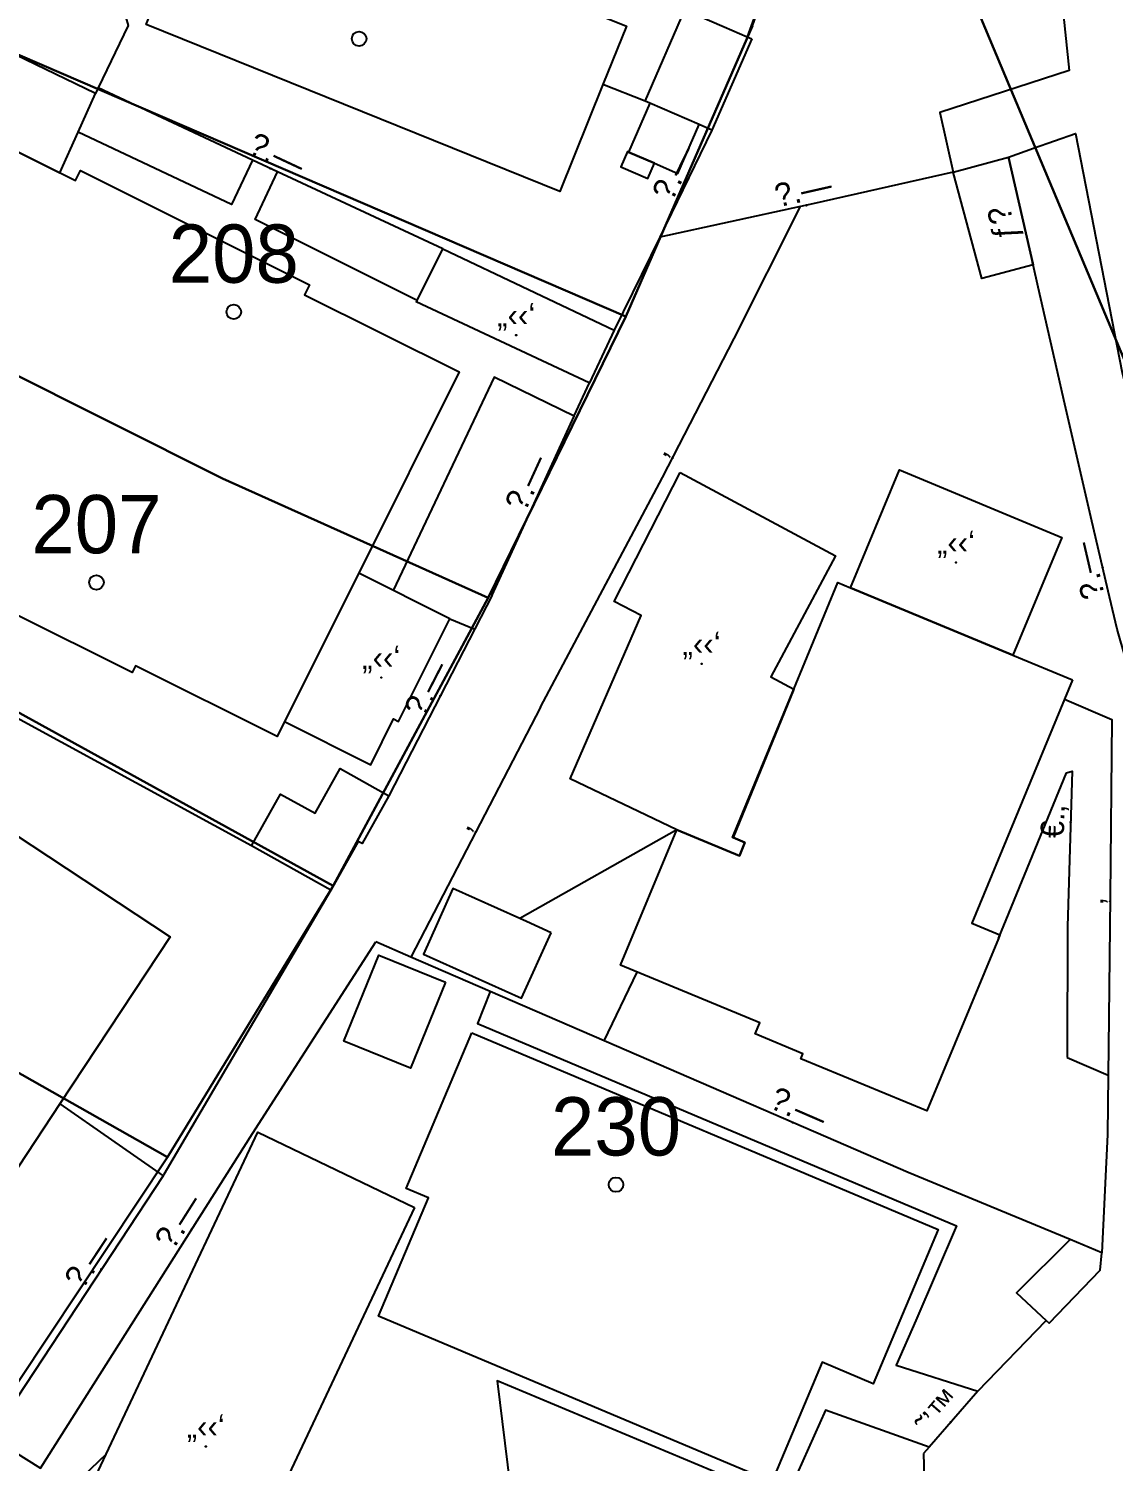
# Model space of a CAD drawing. Header units: metres. Extents: x 218299 to 220222, y 572714 to 574340.
# Drawn here: x 219049.91 to 219087.12, y 573482.52 to 573531.7 of the extents above; entities that cross this region are included whole.
import ezdxf
from ezdxf.enums import TextEntityAlignment as Align

# ---------------------------------------------------------------- set-up
doc = ezdxf.new("R2010")
doc.units = ezdxf.units.M
doc.header["$MEASUREMENT"] = 0
for name, color, linetype in [('1602', 44, 'Continuous'), ('1603', 44, 'Continuous'), ('A_POINTS', 2, 'Continuous'), ('M2200', 253, 'Continuous'), ('M2207', 253, 'Continuous'), ('M2220', 253, 'Continuous'), ('M2407', 253, 'Continuous'), ('M2408', 253, 'Continuous'), ('M2412', 253, 'Continuous'), ('M2601', 253, 'Continuous'), ('M2602', 253, 'Continuous'), ('M2605', 253, 'Continuous'), ('M2612', 253, 'Continuous')]:
    doc.layers.add(name, color=color, linetype=linetype)
doc.styles.add('HEBTXT', font='HEBTXT')
doc.styles.add('MAVAT_HEBTXT', font='HEBTXT')

# ---------------------------------------------------------------- blocks, each defined once
blk = doc.blocks.new('1603')
at = {"layer": 'A_POINTS'}
blk.add_circle((0, 0), 0.25, dxfattribs=at)
at = {"color": 0, "style": 'HEBTXT'}
blk.add_attdef('PARCEL_NUM', text='', height=2, dxfattribs=at).set_placement((0, 1), align=Align.CENTER)
at = {"color": 0, "style": 'HEBTXT', "flags": 1}
blk.add_attdef('LOT_NUM', text='', height=2, dxfattribs=at).set_placement((0, -2.5), align=Align.CENTER)
blk = doc.blocks.new('M2601')
blk.add_circle((0, 0), 0.025)
at = {"style": 'MAVAT_HEBTXT'}
blk.add_attdef('NAME', text='', height=0.8, dxfattribs=at).set_placement((0, 1.592), align=Align.MIDDLE)
blk = doc.blocks.new('M2602')
blk.add_circle((0, 0), 0.025)
at = {"style": 'MAVAT_HEBTXT'}
blk.add_attdef('NAME', text='', height=0.8, dxfattribs=at).set_placement((0, 1.592), align=Align.MIDDLE)
blk = doc.blocks.new('M2605')
blk.add_circle((0, 0), 0.025)
at = {"style": 'MAVAT_HEBTXT'}
blk.add_attdef('NAME', text='', height=0.8, dxfattribs=at).set_placement((0, 1.592), align=Align.MIDDLE)
blk = doc.blocks.new('M2612')
blk.add_circle((0, 0), 0.025)
at = {"style": 'MAVAT_HEBTXT'}
blk.add_attdef('NAME', text='', height=0.8, dxfattribs=at).set_placement((0, 1.592), align=Align.MIDDLE)
blk = doc.blocks.new('M2207')
blk.add_circle((0, 0), 0.025)
at = {"style": 'MAVAT_HEBTXT'}
blk.add_attdef('NAME', text='', height=0.8, dxfattribs=at).set_placement((0, 1.592), align=Align.MIDDLE)
blk = doc.blocks.new('M2412')
blk.add_circle((0, 0), 0.025)
at = {"style": 'MAVAT_HEBTXT'}
blk.add_attdef('NAME', text='', height=0.8, dxfattribs=at).set_placement((0, 1.592), align=Align.MIDDLE)
blk = doc.blocks.new('111')
at = {"layer": 'M2200'}
for points in [[(219059.417, 573545.628, 578.385), (219059.417, 573545.628, 578.385), (219067.709, 573542.28, 581.985), (219068.021, 573543.053, 581.985), (219074.343, 573540.501, 579.105), (219071.434, 573533.293, 579.105), (219065.789, 573535.572, 581.505), (219065.566, 573535.021, 578.625), (219068.389, 573533.882, 578.625), (219068.389, 573533.882, 578.625), (219068.448, 573533.858, 578.625), (219068.005, 573532.761, 578.625), (219070.422, 573531.785, 578.625), (219069.614, 573529.783, 578.625), (219068.13, 573526.106, 578.625), (219053.941, 573531.833, 578.025), (219054.732, 573533.791, 578.025), (219054.313, 573533.961, 578.025), (219055.294, 573536.391, 578.025), (219055.633, 573536.255, 578.025), (219056.569, 573538.571, 578.114), (219057.292, 573540.365, 578.182), (219059.114, 573544.878, 578.356)], [(219085.715, 573509.344, 574.185), (219085.442, 573508.681, 574.185), (219082.272, 573500.993, 574.185), (219083.231, 573500.595, 573.945), (219083.179, 573500.471, 573.959), (219080.72, 573494.548, 574.665), (219076.398, 573496.342, 574.905), (219076.47, 573496.515, 574.905), (219074.837, 573497.193, 574.065), (219074.993, 573497.568, 574.185), (219070.213, 573499.552, 574.185), (219072.143, 573504.201, 574.185), (219072.143, 573504.201, 574.185), (219074.294, 573503.308, 574.185), (219074.294, 573503.308, 574.185), (219074.482, 573503.761, 574.185), (219074.482, 573503.761, 574.185), (219074.075, 573503.93, 574.185), (219074.061, 573503.935, 574.185), (219076.162, 573509.028, 574.185), (219077.67, 573512.684, 574.185), (219078.101, 573512.507, 574.185), (219083.672, 573510.193, 574.185), (219083.672, 573510.193, 574.185)], [(219065.114, 573497.229, 573.72), (219081.116, 573490.484, 573.72), (219078.881, 573485.184, 573.72), (219077.13, 573485.922, 573.72), (219075.401, 573481.819, 573.72), (219073.75, 573482.515, 573.72), (219061.912, 573487.505, 573.72), (219063.625, 573491.568, 573.72), (219062.863, 573491.89, 573.72), (219065.114, 573497.229, 573.72)]]:
    blk.add_polyline3d(points, close=True, dxfattribs=at)
for points in [[(219047.87, 573528.299, 577.32), (219051.519, 573526.478, 577.32), (219051.691, 573526.823, 577.32), (219059.546, 573522.903, 577.8), (219059.376, 573522.564, 577.8), (219064.685, 573519.914, 578.04), (219061.234, 573513.001, 577.907), (219058.693, 573507.91, 577.809), (219058.437, 573507.397, 577.8), (219053.575, 573509.823, 578.04), (219053.46, 573509.592, 577.8), (219045.22, 573513.704, 577.32)], [(219042.269, 573508.777, 576.12), (219054.77, 573500.524, 576.84), (219050.988, 573494.796, 578.243), (219047.01, 573488.77, 579.72)]]:
    blk.add_polyline3d(points, dxfattribs=at)
at = {"layer": 'M2207'}
for points in [[(219052.209, 573529.47, 577.305), (219052.209, 573529.47, 577.305), (219047.724, 573531.63, 577.305), (219047.724, 573531.63, 577.305), (219049.123, 573534.537, 577.305), (219049.123, 573534.537, 577.305), (219053.092, 573532.626, 577.305), (219053.326, 573531.802, 577.305), (219052.3, 573529.66, 577.305), (219052.209, 573529.47, 577.305)], [(219074.716, 573531.348, 578.265), (219073.351, 573528.212, 578.145), (219073.351, 573528.212, 578.145), (219072.917, 573528.401, 578.122), (219071.224, 573529.138, 578.033), (219071.058, 573529.21, 578.025), (219071.058, 573529.21, 578.025), (219072.422, 573532.346, 578.145), (219072.422, 573532.346, 578.145), (219073.774, 573531.758, 578.215), (219074.565, 573531.414, 578.257), (219074.716, 573531.348, 578.265)], [(219052.209, 573529.47, 577.155), (219047.724, 573531.63, 577.155), (219046.383, 573528.593, 576.795), (219046.383, 573528.593, 576.795), (219047.7, 573527.958, 576.795), (219047.87, 573528.299, 576.795), (219050.983, 573526.745, 576.975), (219051.614, 573528.147, 577.068)], [(219072.917, 573528.401, 577.665), (219071.224, 573529.138, 577.665), (219070.493, 573527.458, 577.545), (219070.493, 573527.458, 577.545), (219071.377, 573527.074, 577.545), (219072.186, 573526.721, 577.545), (219072.917, 573528.401, 577.665)], [(219071.377, 573527.074, 576.465), (219070.493, 573527.458, 576.465), (219070.453, 573527.476, 576.465), (219070.224, 573526.95, 576.465), (219071.148, 573526.548, 576.465), (219071.377, 573527.074, 576.465)], [(219064.117, 573524.133, 577.065), (219064.117, 573524.133, 577.065), (219070.002, 573521.347, 577.185), (219070.002, 573521.347, 577.185), (219069.147, 573519.54, 577.185), (219069.147, 573519.54, 577.185), (219069.145, 573519.537, 577.185), (219063.211, 573522.317, 577.065), (219063.235, 573522.364, 577.065)], [(219072.265, 573516.462, 573.945), (219077.595, 573513.607, 573.705), (219075.37, 573509.452, 573.945), (219076.162, 573509.028, 573.945), (219074.075, 573503.93, 573.945), (219074.482, 573503.761, 573.945), (219074.294, 573503.308, 573.945), (219072.143, 573504.201, 573.825), (219068.489, 573505.953, 573.585), (219070.921, 573511.549, 573.705), (219069.995, 573512.034, 573.705)], [(219083.672, 573510.193, 573.705), (219078.101, 573512.507, 573.705), (219079.78, 573516.55, 573.705), (219085.35, 573514.235, 573.705), (219083.672, 573510.193, 573.705)], [(219061.234, 573513.001, 577.62), (219058.693, 573507.91, 577.62), (219061.651, 573506.434, 577.62), (219062.434, 573508.002, 577.62), (219062.6, 573507.919, 577.62), (219064.358, 573511.442, 577.62), (219061.234, 573513.001, 577.62)], [(219060.284, 573502.127, 577.26), (219060.284, 573502.127, 577.26), (219057.563, 573503.651, 577.26), (219057.563, 573503.651, 577.26), (219058.557, 573505.426, 577.14), (219059.739, 573504.764, 577.14), (219060.599, 573506.299, 576.78), (219062.274, 573505.36, 576.78), (219062.274, 573505.36, 576.78), (219061.357, 573503.725, 576.78), (219061.222, 573503.801, 577.14)], [(219067.836, 573500.668, 573.06), (219066.989, 573501.049, 573.06), (219066.758, 573501.153, 573.06), (219064.467, 573502.183, 573.06), (219063.454, 573499.931, 573.06), (219066.823, 573498.416, 573.06), (219067.836, 573500.668, 573.06)], [(219064.217, 573498.964, 572.34), (219063.014, 573496.013, 572.34), (219060.726, 573496.946, 572.34), (219061.929, 573499.896, 572.34), (219064.217, 573498.964, 572.34)], [(219063.146, 573491.232, 573.06), (219054.242, 573472.297, 573.06), (219048.814, 573474.789, 573.06), (219052.571, 573482.773, 573.06), (219057.769, 573493.818, 573.06), (219063.146, 573491.232, 573.06)]]:
    blk.add_polyline3d(points, close=True, dxfattribs=at)
at = {"layer": 'M2220', "lineweight": -3}
blk.add_lwpolyline([(219111.48, 573463.15), (219102.21, 573485.25), (219078.37, 573542.11), (219081.82, 573552.7), (219084.52, 573563.43), (219086.92, 573574.21), (219088.39, 573584.73), (219089.35, 573590.05), (219089.93, 573595.54), (219090.65, 573606.33), (219090.67, 573617.32), (219090.48, 573628.72)], dxfattribs=at)
at = {"layer": 'M2407'}
for points in [[(219057.587, 573527.187, 574.635), (219056.868, 573525.658, 574.635), (219051.614, 573528.147, 574.635)], [(219063.235, 573522.364, 574.635), (219057.681, 573525.14, 574.635), (219058.445, 573526.786, 574.635)], [(219068.622, 573518.393, 574.815), (219065.878, 573519.735, 574.815), (219062.418, 573512.41, 574.815)], [(219064.358, 573511.442, 574.635), (219065.215, 573511.085, 574.635)], [(219072.143, 573504.201, 571.185), (219066.758, 573501.153, 571.185)], [(219065.742, 573498.645, 570.465), (219065.305, 573497.553, 570.465), (219081.746, 573490.602, 570.465), (219080.346, 573487.355, 570.465), (219079.667, 573485.829, 570.465), (219082.469, 573484.937, 570.105)], [(219080.799, 573483.012, 570.285), (219077.249, 573484.275, 570.465), (219075.887, 573481.241, 570.465), (219073.847, 573481.997, 570.465), (219065.981, 573485.286, 570.465), (219067.037, 573476.725, 570.465), (219061.602, 573473.762, 570.465), (219054.155, 573470.022, 570.285), (219045.492, 573475.386, 570.285), (219048.164, 573478.563, 570.285), (219052.571, 573482.773, 570.285)]]:
    blk.add_polyline3d(points, dxfattribs=at)
at = {"layer": 'M2408'}
for points in [[(219087.325, 573556.45, 574.665), (219086.337, 573550.34, 574.305), (219085.322, 573543.37, 573.945), (219085.224, 573539.104, 573.765), (219085.235, 573534.356, 573.604), (219085.236, 573533.787, 573.585), (219085.61, 573530.264, 573.225), (219081.171, 573528.812, 573.225), (219081.624, 573526.769, 573.045)], [(219083.526, 573527.283, 573.045), (219084.386, 573527.59, 573.112), (219085.819, 573528.101, 573.225), (219087.421, 573519.885, 572.685), (219089, 573513.62, 572.145)]]:
    blk.add_polyline3d(points, dxfattribs=at)
at = {"layer": 'M2412'}
blk.add_polyline3d([(219081.624, 573526.769, 573.045), (219083.526, 573527.283, 573.045), (219084.368, 573523.586, 571.365), (219082.61, 573523.12, 571.365)], close=True, dxfattribs=at)
at = {"layer": 'M2601'}
for points in [[(219071.058, 573529.21, 577.695), (219069.614, 573529.783, 577.695)], [(219067.476, 573508.406, 573.105), (219071.654, 573516.295, 572.865), (219074.112, 573521.062, 572.865), (219076.389, 573525.586, 572.865)], [(219067.476, 573508.406, 573.105), (219063.021, 573499.826, 573.105)], [(219085.442, 573508.681, 571.665), (219087.069, 573507.979, 571.665), (219087.008, 573501.897, 571.665), (219086.964, 573497.753, 571.485), (219086.943, 573495.774, 571.399), (219086.926, 573493.739, 571.311)], [(219069.651, 573496.951, 572.505), (219070.786, 573499.314, 572.505)], [(219082.469, 573484.937, 572.055), (219084.817, 573487.36, 572.055)], [(219080.611, 573482.795, 572.205), (219080.701, 573479.612, 571.905), (219080.317, 573479.405, 571.905), (219082.102, 573476.129, 571.755)]]:
    blk.add_polyline3d(points, dxfattribs=at)
at = {"layer": 'M2602'}
for points in [[(219083.179, 573500.471, 571.305), (219085.519, 573506.149, 571.305), (219085.706, 573506.211, 571.305), (219085.551, 573500.882, 571.125), (219085.542, 573496.38, 570.945)], [(219050.988, 573494.796, 575.055), (219054.524, 573492.326, 575.055)], [(219085.642, 573490.135, 572.205), (219083.803, 573488.311, 572.055), (219084.817, 573487.36, 572.055), (219084.92, 573487.264, 572.055), (219086.666, 573489.089, 572.055), (219086.73, 573489.683, 572.055)]]:
    blk.add_polyline3d(points, dxfattribs=at)
at = {"layer": 'M2605'}
for points in [[(219075.399, 573533.722, 575.773), (219074.565, 573531.414, 575.813)], [(219064.117, 573524.133, 575.535), (219058.445, 573526.786, 575.621), (219057.587, 573527.187, 575.634), (219052.3, 573529.66, 575.715)], [(219073.351, 573528.212, 575.633), (219071.559, 573524.539, 575.633), (219070.002, 573521.347, 575.633)], [(219084.54, 573522.827, 572.788), (219084.368, 573523.586, 572.831), (219083.526, 573527.283, 573.045)], [(219081.624, 573526.769, 573.045), (219076.816, 573525.682, 573.045), (219076.389, 573525.586, 573.045), (219071.559, 573524.539, 573.045)], [(219085.203, 573519.917, 572.62), (219084.54, 573522.827, 572.788)], [(219057.563, 573503.651, 574.905), (219043.077, 573511.536, 574.905), (219043.077, 573511.536, 574.905), (219043.077, 573511.536, 574.905), (219044.704, 573514.319, 574.905), (219040.224, 573516.731, 574.755), (219040.224, 573516.731, 574.755), (219042.814, 573521.3, 574.755), (219042.814, 573521.3, 574.755), (219044.314, 573520.503, 574.755), (219044.856, 573520.215, 574.755), (219044.856, 573520.215, 574.755)], [(219086.387, 573514.792, 572.438), (219085.421, 573518.96, 572.565), (219085.203, 573519.917, 572.62)], [(219065.812, 573512.248, 574.905), (219068.622, 573518.393, 574.905), (219068.63, 573518.41, 574.905), (219069.147, 573519.54, 574.905)], [(219086.989, 573512.198, 572.359), (219086.387, 573514.792, 572.438)], [(219065.812, 573512.248, 574.905), (219062.274, 573505.36, 574.905)], [(219089.984, 573510.83, 572.085), (219090.838, 573508.406, 572.085), (219090.913, 573508.195, 572.085), (219088.399, 573507.101, 572.085), (219087.247, 573511.084, 572.325), (219086.989, 573512.198, 572.359)], [(219060.284, 573502.127, 573.705), (219054.555, 573492.372, 573.705), (219054.524, 573492.326, 573.705), (219048.614, 573483.349, 573.705), (219048.614, 573483.349, 573.705), (219048.614, 573483.349, 573.705), (219037.792, 573490.91, 573.705), (219036.844, 573491.572, 573.705), (219035.499, 573492.512, 573.705), (219032.512, 573494.713, 573.705)], [(219048.614, 573483.349, 571.755), (219050.319, 573482.285, 571.755), (219057.587, 573493.777, 571.755), (219061.817, 573500.348, 571.905), (219061.817, 573500.348, 571.905)], [(219086.926, 573493.739, 571.005), (219086.73, 573489.683, 571.005), (219086.73, 573489.683, 571.005), (219085.642, 573490.135, 571.005), (219080.088, 573492.436, 571.005), (219069.732, 573496.916, 571.005), (219069.651, 573496.951, 571.005), (219068.463, 573497.465, 571.005), (219065.742, 573498.645, 571.005), (219063.021, 573499.826, 571.005), (219061.817, 573500.348, 571.005)], [(219085.542, 573496.38, 570.765), (219086.943, 573495.774, 570.765)]]:
    blk.add_polyline3d(points, dxfattribs=at)
at = {"layer": 'M2612'}
blk.add_polyline3d([(219082.469, 573484.937, 572.055), (219082.469, 573484.937, 572.055), (219080.799, 573483.012, 572.055), (219080.611, 573482.795, 572.055), (219080.611, 573482.795, 572.055)], dxfattribs=at)
at = {"layer": 'M2207'}
ref = blk.add_blockref('M2207', (219066.637, 573521.174), dxfattribs=dict(at, xscale=0.5, yscale=0.5, zscale=0.5))
ref.add_attrib('NAME', '„‹‹‘', dxfattribs={"layer": '0', "height": 0.8, "style": 'MAVAT_HEBTXT'}).set_placement((219066.637, 573521.799), align=Align.MIDDLE)
ref = blk.add_blockref('M2207', (219081.726, 573513.371), dxfattribs=dict(at, xscale=0.5, yscale=0.5, zscale=0.5))
ref.add_attrib('NAME', '„‹‹‘', dxfattribs={"layer": '0', "height": 0.8, "style": 'MAVAT_HEBTXT'}).set_placement((219081.726, 573513.996), align=Align.MIDDLE)
ref = blk.add_blockref('M2207', (219072.997, 573509.895), dxfattribs=dict(at, xscale=0.5, yscale=0.5, zscale=0.5))
ref.add_attrib('NAME', '„‹‹‘', dxfattribs={"layer": '0', "height": 0.8, "style": 'MAVAT_HEBTXT'}).set_placement((219072.997, 573510.52), align=Align.MIDDLE)
ref = blk.add_blockref('M2207', (219062.009, 573509.422), dxfattribs=dict(at, xscale=0.5, yscale=0.5, zscale=0.5))
ref.add_attrib('NAME', '„‹‹‘', dxfattribs={"layer": '0', "height": 0.8, "style": 'MAVAT_HEBTXT'}).set_placement((219062.009, 573510.047), align=Align.MIDDLE)
ref = blk.add_blockref('M2207', (219055.989, 573483.033), dxfattribs=dict(at, xscale=0.5, yscale=0.5, zscale=0.5))
ref.add_attrib('NAME', '„‹‹‘', dxfattribs={"layer": '0', "height": 0.8, "style": 'MAVAT_HEBTXT'}).set_placement((219055.989, 573483.658), align=Align.MIDDLE)
at = {"layer": 'M2412'}
ref = blk.add_blockref('M2412', (219084.351, 573523.658), dxfattribs=dict(at, xscale=0.5, yscale=0.5, zscale=0.5))
ref.add_attrib('NAME', 'ƒ\x8e', dxfattribs={"layer": '0', "height": 0.8, "rotation": 102.83, "style": 'MAVAT_HEBTXT'}).set_placement((219083.408, 573525.025), align=Align.MIDDLE)
at = {"layer": 'M2601'}
ref = blk.add_blockref('M2601', (219071.997, 573516.96), dxfattribs=dict(at, xscale=0.5, yscale=0.5, zscale=0.5))
ref.add_attrib('NAME', '‚', dxfattribs={"layer": '0', "height": 0.8, "rotation": 62.7263, "style": 'MAVAT_HEBTXT'}).set_placement((219071.509, 573517.212), align=Align.MIDDLE)
ref = blk.add_blockref('M2601', (219065.248, 573504.116), dxfattribs=dict(at, xscale=0.5, yscale=0.5, zscale=0.5))
ref.add_attrib('NAME', '‚', dxfattribs={"layer": '0', "height": 0.8, "rotation": 62.5622, "style": 'MAVAT_HEBTXT'}).set_placement((219064.76, 573504.369), align=Align.MIDDLE)
ref = blk.add_blockref('M2601', (219087.007, 573501.741), dxfattribs=dict(at, xscale=0.5, yscale=0.5, zscale=0.5))
ref.add_attrib('NAME', '‚', dxfattribs={"layer": '0', "height": 0.8, "rotation": 89.3885, "style": 'MAVAT_HEBTXT'}).set_placement((219086.457, 573501.747), align=Align.MIDDLE)
at = {"layer": 'M2602'}
ref = blk.add_blockref('M2602', (219085.655, 573504.462), dxfattribs=dict(at, xscale=0.5, yscale=0.5, zscale=0.5))
ref.add_attrib('NAME', '€.‚', dxfattribs={"layer": '0', "height": 0.8, "rotation": 88.3333, "style": 'MAVAT_HEBTXT'}).set_placement((219085.105, 573504.478), align=Align.MIDDLE)
at = {"layer": 'M2605'}
ref = blk.add_blockref('M2605', (219058.208, 573526.897), dxfattribs=dict(at, xscale=0.5, yscale=0.5, zscale=0.5))
ref.add_attrib('NAME', '\x9a.—', dxfattribs={"layer": '0', "height": 0.8, "rotation": 334.9346, "style": 'MAVAT_HEBTXT'}).set_placement((219058.441, 573527.395), align=Align.MIDDLE)
ref = blk.add_blockref('M2605', (219072.536, 573526.542), dxfattribs=dict(at, xscale=0.5, yscale=0.5, zscale=0.5))
ref.add_attrib('NAME', '\x9a.—', dxfattribs={"layer": '0', "height": 0.8, "rotation": 63.9964, "style": 'MAVAT_HEBTXT'}).set_placement((219072.042, 573526.783), align=Align.MIDDLE)
ref = blk.add_blockref('M2605', (219076.596, 573525.632), dxfattribs=dict(at, xscale=0.5, yscale=0.5, zscale=0.5))
ref.add_attrib('NAME', '\x9a.—', dxfattribs={"layer": '0', "height": 0.8, "rotation": 12.742, "style": 'MAVAT_HEBTXT'}).set_placement((219076.475, 573526.169), align=Align.MIDDLE)
ref = blk.add_blockref('M2605', (219067.479, 573515.894), dxfattribs=dict(at, xscale=0.5, yscale=0.5, zscale=0.5))
ref.add_attrib('NAME', '\x9a.—', dxfattribs={"layer": '0', "height": 0.8, "rotation": 65.428, "style": 'MAVAT_HEBTXT'}).set_placement((219066.979, 573516.123), align=Align.MIDDLE)
ref = blk.add_blockref('M2605', (219086.756, 573513.204), dxfattribs=dict(at, xscale=0.5, yscale=0.5, zscale=0.5))
ref.add_attrib('NAME', '\x9a.—', dxfattribs={"layer": '0', "height": 0.8, "rotation": 103.0557, "style": 'MAVAT_HEBTXT'}).set_placement((219086.22, 573513.079), align=Align.MIDDLE)
ref = blk.add_blockref('M2605', (219064.043, 573508.804), dxfattribs=dict(at, xscale=0.5, yscale=0.5, zscale=0.5))
ref.add_attrib('NAME', '\x9a.—', dxfattribs={"layer": '0', "height": 0.8, "rotation": 62.8086, "style": 'MAVAT_HEBTXT'}).set_placement((219063.554, 573509.055), align=Align.MIDDLE)
ref = blk.add_blockref('M2605', (219076.114, 573494.156), dxfattribs=dict(at, xscale=0.5, yscale=0.5, zscale=0.5))
ref.add_attrib('NAME', '\x9a.—', dxfattribs={"layer": '0', "height": 0.8, "rotation": 336.6075, "style": 'MAVAT_HEBTXT'}).set_placement((219076.333, 573494.66), align=Align.MIDDLE)
ref = blk.add_blockref('M2605', (219055.505, 573490.485), dxfattribs=dict(at, xscale=0.5, yscale=0.5, zscale=0.5))
ref.add_attrib('NAME', '\x9a.—', dxfattribs={"layer": '0', "height": 0.8, "rotation": 57.6881, "style": 'MAVAT_HEBTXT'}).set_placement((219055.04, 573490.779), align=Align.MIDDLE)
ref = blk.add_blockref('M2605', (219052.414, 573489.12), dxfattribs=dict(at, xscale=0.5, yscale=0.5, zscale=0.5))
ref.add_attrib('NAME', '\x9a.—', dxfattribs={"layer": '0', "height": 0.8, "rotation": 56.638, "style": 'MAVAT_HEBTXT'}).set_placement((219051.954, 573489.422), align=Align.MIDDLE)
at = {"layer": 'M2612'}
ref = blk.add_blockref('M2612', (219081.54, 573483.866), dxfattribs=dict(at, xscale=0.5, yscale=0.5, zscale=0.5))
ref.add_attrib('NAME', '˜’™', dxfattribs={"layer": '0', "height": 0.8, "rotation": 49.0711, "style": 'MAVAT_HEBTXT'}).set_placement((219081.125, 573484.227), align=Align.MIDDLE)

msp = doc.modelspace()

# ---------------------------------------------------------------- linework, layer by layer
at = {"layer": '1602'}
for points in [[(219111.48, 573463.15), (219102.21, 573485.25), (219078.37, 573542.11), (219081.82, 573552.7), (219084.52, 573563.43), (219086.92, 573574.21), (219088.39, 573584.73), (219089.35, 573590.05), (219089.93, 573595.54), (219090.65, 573606.33), (219090.67, 573617.32), (219090.48, 573628.72)], [(219074.74, 573531.79), (219070.4, 573521.81), (219047.54, 573531.67), (219047.6246, 573531.8512)], [(219047.54, 573531.67), (219070.4, 573521.81), (219065.67, 573512.16), (219056.56, 573516.26), (219048.87, 573520.11)], [(219048.87, 573520.11), (219056.56, 573516.26), (219065.67, 573512.16), (219060.36, 573502.27), (219038.6, 573514.26)], [(219038.6, 573514.26), (219060.36, 573502.27), (219054.68, 573492.96), (219046.07, 573497.84)], [(219046.07, 573497.84), (219054.68, 573492.96), (219048.54, 573483.73)]]:
    msp.add_lwpolyline(points, dxfattribs=at)
msp.add_lwpolyline([(219054.5, 573464.84), (219045.31, 573460.83), (219036.07, 573456.88), (219026.52, 573452.77), (219024.295, 573454.979), (219027.76, 573458.47), (219035.1, 573466.47), (219042.25, 573475.09), (219048.54, 573483.73), (219054.68, 573492.96), (219060.36, 573502.27), (219065.67, 573512.16), (219070.4, 573521.81), (219074.74, 573531.79), (219078.37, 573542.11), (219102.21, 573485.25), (219092.62, 573480.75), (219082.11, 573476.65), (219072.76, 573472.69), (219063.58, 573468.79)], close=True, dxfattribs=at)

# ---------------------------------------------------------------- block references
msp.add_blockref('111', (0, 0))
at = {"layer": '1603'}
for p, values in [((219061.2491, 573531.3486), {'PARCEL_NUM': '209'}), ((219056.9503, 573521.9739), {'PARCEL_NUM': '208'}), ((219052.2382, 573512.6889), {'PARCEL_NUM': '207'}), ((219070.0605, 573492.02), {'PARCEL_NUM': '230'})]:
    msp.add_blockref('1603', p, dxfattribs=at).add_auto_attribs(values)

doc.saveas('drawing.dxf')
